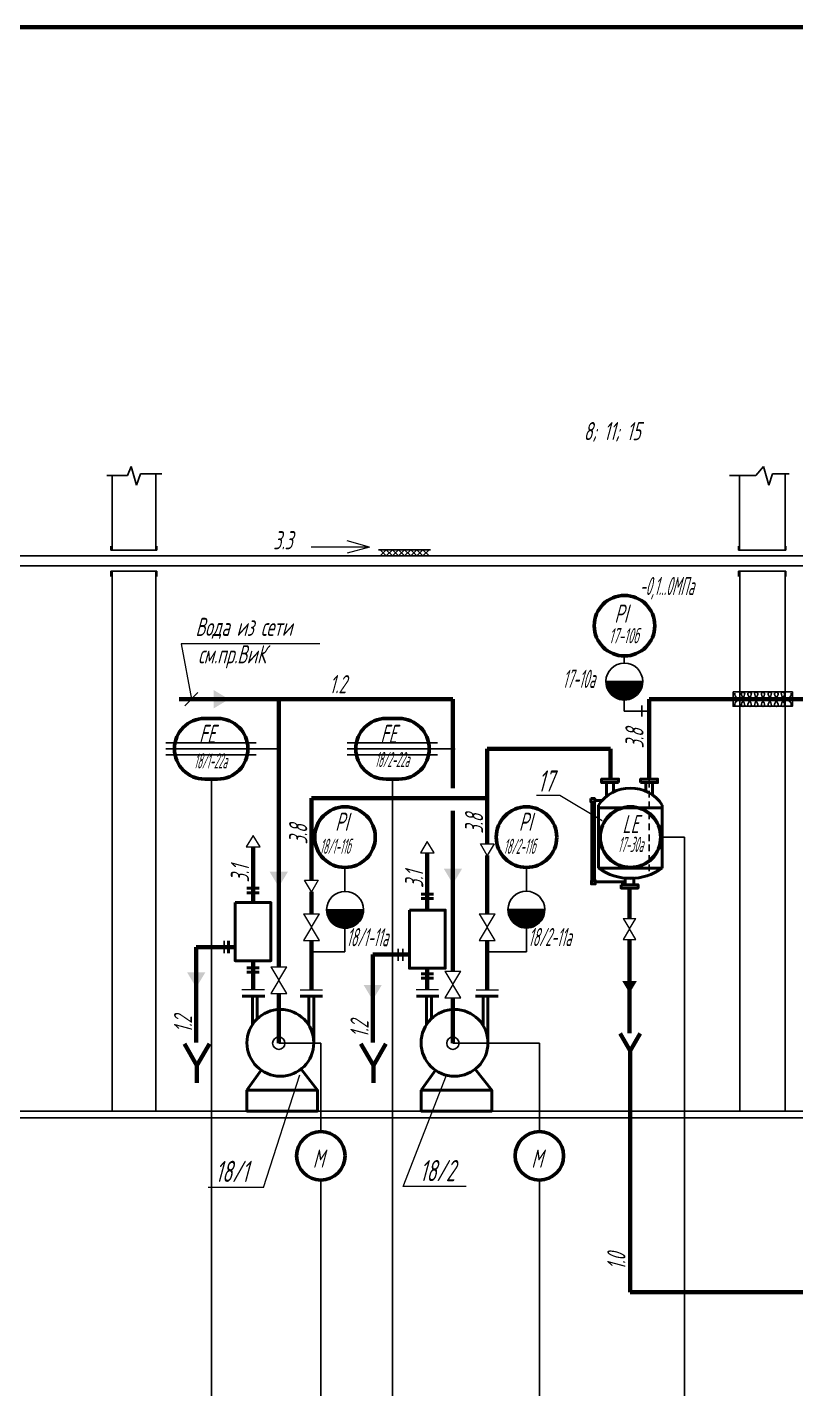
# Model space of a CAD drawing. Header units: millimetres. Extents: x -680 to 9204, y -4430 to 7779.
# Drawn here: x 3677.8 to 3804.6, y 6888.9 to 7113.6 of the extents above; entities that cross this region are included whole.
import ezdxf
from ezdxf.enums import TextEntityAlignment as Align

# ---------------------------------------------------------------- set-up
doc = ezdxf.new("R2010")
doc.units = ezdxf.units.MM
doc.layers.get('Defpoints').update_dxf_attribs({"color": 33})
for name, color, linetype, lineweight in [('1', 4, 'Continuous', 15), ('Аппараты', 137, 'Continuous', 40), ('Выноска', 137, 'Continuous', 20), ('Датчики', 31, 'Continuous', 50), ('Связи', 95, 'Continuous', 25), ('Текст_КИП', 2, 'Continuous', 25), ('Толст.рамка', 7, 'Continuous', 60), ('Трубопроводы', 7, 'Continuous', 60)]:
    doc.layers.add(name, color=color, linetype=linetype, lineweight=lineweight)
doc.layers.add('Слой М50', color=3, linetype='Continuous')
doc.styles.add('Simplex', font='simplex.shx', dxfattribs={"width": 0.7, "oblique": 15})

# ---------------------------------------------------------------- blocks, each defined once
blk = doc.blocks.new('B2')
for p, q in [((-1.5, 0), (0, -2.5)), ((-1.5, 0), (1.5, 0)), ((0, -2.5), (1.5, 0)), ((0, -2.5), (-1.5, -5)), ((1.5, -5), (0, -2.5)), ((-1.5, -5), (1.5, -5))]:
    blk.add_line(p, q)
blk = doc.blocks.new('B2S')
at = {"layer": '1'}
blk.add_blockref('B2', (0, 0), dxfattribs=at)
blk = doc.blocks.new('T6S')
at = {"layer": '1'}
blk.add_solid([(0, 1.5), (0, -1.5), (-2.5, 0)], dxfattribs=at)
blk = doc.blocks.new('T11S')
at = {"layer": '1'}
for p, q in [((-2.5, 0), (0, 1.5)), ((0, -1.5), (-2.5, 0)), ((0, 1.5), (0, -1.5))]:
    blk.add_line(p, q, dxfattribs=at)
blk = doc.blocks.new('A$C7C577D92')
at = {"layer": 'Defpoints', "ltscale": 0.2}
for p, q in [((0, 6), (14.9, 6)), ((0, 5), (15, 5)), ((0, 4), (14.9, 4))]:
    blk.add_line(p, q, dxfattribs=at)
at = {"layer": 'Датчики', "color": 4}
for p, q in [((6.44, 10), (8.56, 10)), ((6.44, 0), (8.56, 0))]:
    blk.add_line(p, q, dxfattribs=at)
for centre, start, end in [((6.44, 5), 90, 270), ((8.56, 5), 270, 90)]:
    blk.add_arc(centre, 5, start, end, dxfattribs=at)

msp = doc.modelspace()

# ---------------------------------------------------------------- hatches: boundary and pattern name
at = {"ltscale": 5}
h = msp.add_hatch(dxfattribs=at)
h.set_pattern_fill('ANSI31', color=0, scale=1.25, style=0)
h.set_pattern_definition([(45, (3773.27134, 7002.54551), (-0.1104854, 0.1104854), [])])
edge = h.paths.add_edge_path()
edge.add_arc((3776.313, 7005.588), 3.042, 180, 360.02311)
edge.add_line((3776.313, 7005.588), (3779.355, 7005.588))
edge.add_line((3776.313, 7005.588), (3773.271, 7005.588))
h = msp.add_hatch(color=256)
h.dxf.hatch_style = 1
h.paths.add_polyline_path([(3719.562, 6994.498, 1), (3719.061, 6994.498, 1)])
h = msp.add_hatch(color=256)
h.dxf.hatch_style = 1
edge = h.paths.add_edge_path()
edge.add_arc((3748.043, 6994.494), 0.251, 0, 360)
h = msp.add_hatch(dxfattribs=at)
h.set_pattern_fill('ANSI31', color=0, scale=1.25, style=0)
h.set_pattern_definition([(45, (3727.20748, 6964.86809), (-0.1104854, 0.1104854), [])])
edge = h.paths.add_edge_path()
edge.add_arc((3730.249, 6967.91), 3.042, 180, 360.02311)
edge.add_line((3730.249, 6967.91), (3733.291, 6967.91))
edge.add_line((3730.249, 6967.91), (3727.207, 6967.91))
h = msp.add_hatch(dxfattribs=at)
h.set_pattern_fill('ANSI31', color=0, scale=1.25, style=0)
h.set_pattern_definition([(45, (3757.11341, 6964.89764), (-0.1104854, 0.1104854), [])])
edge = h.paths.add_edge_path()
edge.add_arc((3760.155, 6967.94), 3.042, 180, 360.02311)
edge.add_line((3760.155, 6967.94), (3763.197, 6967.94))
edge.add_line((3760.155, 6967.94), (3757.113, 6967.94))

# ---------------------------------------------------------------- linework, layer by layer
for p, q in [((3694.34, 7039.61), (3694.99, 7041.11)), ((3694.99, 7041.11), (3695.865, 7037.985)), ((3798.019, 7039.61), (3799.269, 7041.11)), ((3799.269, 7041.11), (3800.144, 7037.985)), ((3690.941, 7039.61), (3694.34, 7039.61)), ((3691.816, 7039.61), (3691.816, 7027.282)), ((3695.865, 7037.985), (3696.49, 7039.86)), ((3696.49, 7039.86), (3700.004, 7039.86)), ((3793.644, 7039.61), (3798.019, 7039.61)), ((3795.33, 7039.61), (3795.33, 7027.282)), ((3800.144, 7037.985), (3800.769, 7039.86)), ((3800.769, 7039.86), (3803.519, 7039.86)), ((3802.83, 7027.282), (3802.83, 7039.86)), ((3691.621, 7027.95), (3691.621, 7027.282)), ((3699.226, 7027.282), (3699.226, 7027.95)), ((3795.166, 7027.95), (3795.166, 7027.282)), ((3802.974, 7027.282), (3802.974, 7027.95)), ((3641.249, 7026.319), (3926.745, 7026.319)), ((3691.621, 7027.282), (3699.226, 7027.282)), ((3744.35, 7027.334), (3735.747, 7027.334)), ((3737.046, 7027.334), (3736.038, 7026.326)), ((3737.046, 7026.326), (3736.038, 7027.334)), ((3738.053, 7027.334), (3737.046, 7026.326)), ((3738.053, 7026.326), (3737.046, 7027.334)), ((3739.061, 7027.334), (3738.053, 7026.326)), ((3739.061, 7026.326), (3738.053, 7027.334)), ((3740.068, 7027.334), (3739.061, 7026.326)), ((3740.068, 7026.326), (3739.061, 7027.334)), ((3741.076, 7027.334), (3740.068, 7026.326)), ((3741.076, 7026.326), (3740.068, 7027.334)), ((3742.083, 7027.334), (3741.076, 7026.326)), ((3742.083, 7026.326), (3741.076, 7027.334)), ((3743.091, 7027.334), (3742.083, 7026.326)), ((3743.091, 7026.326), (3742.083, 7027.334)), ((3744.098, 7027.334), (3743.091, 7026.326)), ((3744.098, 7026.326), (3743.091, 7027.334)), ((3795.166, 7027.282), (3802.974, 7027.282)), ((3641.249, 7024.716), (3926.745, 7024.706)), ((3691.621, 7022.943), (3691.621, 7023.818)), ((3691.621, 7023.818), (3699.226, 7023.818)), ((3699.226, 7023.818), (3699.226, 7022.943)), ((3795.166, 7022.943), (3795.166, 7023.818)), ((3795.166, 7023.818), (3802.974, 7023.818)), ((3802.974, 7023.818), (3802.974, 7022.943)), ((3472.727, 6934.689), (4154.88, 6934.689)), ((3472.727, 6933.58), (4154.88, 6933.58))]:
    msp.add_line(p, q)
for p, q in [((3699.039, 7027.282), (3699.039, 7039.86)), ((3691.816, 7023.818), (3691.816, 6934.686)), ((3699.039, 7023.818), (3699.039, 6934.686)), ((3795.341, 7023.818), (3795.341, 6934.686)), ((3802.819, 7023.818), (3802.819, 6934.686)), ((3710.292, 6962.79), (3710.292, 6960.76)), ((3739.024, 6961.501), (3739.024, 6959.471)), ((3739.762, 6961.501), (3739.762, 6959.471))]:
    msp.add_line(p, q, dxfattribs=at)
at = {"color": 0, "ltscale": 5}
for p, q in [((3776.313, 7005.588), (3773.271, 7005.588)), ((3776.313, 7005.588), (3779.355, 7005.588)), ((3730.249, 6967.91), (3727.207, 6967.91)), ((3730.249, 6967.91), (3733.291, 6967.91)), ((3760.155, 6967.94), (3757.113, 6967.94)), ((3760.155, 6967.94), (3763.197, 6967.94))]:
    msp.add_line(p, q, dxfattribs=at)
at = {"color": 6, "ltscale": 5}
for p, q in [((3780.406, 6989.218), (3780.406, 6988.13)), ((3780.406, 6987.564), (3780.406, 6986.477)), ((3780.406, 6985.806), (3780.406, 6984.719)), ((3780.406, 6983.943), (3780.406, 6982.855)), ((3780.406, 6982.14), (3780.406, 6981.052)), ((3780.406, 6980.335), (3780.406, 6979.247)), ((3780.406, 6978.697), (3780.406, 6977.61)), ((3780.406, 6976.962), (3780.406, 6975.874)), ((3780.406, 6975.372), (3780.406, 6974.284))]:
    msp.add_line(p, q, dxfattribs=at)
at = {"color": 0, "linetype": 'ByBlock', "lineweight": 18, "ltscale": 5}
for p, q in [((3716.936, 6954.728), (3713.234, 6954.713)), ((3722.845, 6954.724), (3726.547, 6954.71)), ((3745.668, 6954.728), (3741.966, 6954.713)), ((3751.855, 6954.724), (3755.557, 6954.71))]:
    msp.add_line(p, q, dxfattribs=at)
at = {"ltscale": 0.6}
msp.add_lwpolyline([(3794.248, 7003.869), (3804.041, 7003.869), (3804.041, 7001.502), (3794.248, 7001.502)], close=True, dxfattribs=at)
for centre in [(3719.311, 6994.498), (3748.043, 6994.494)]:
    msp.add_circle(centre, 0.251)
at = {"color": 0, "ltscale": 5}
for centre in [(3719.311, 6945.879), (3748.043, 6945.879)]:
    msp.add_circle(centre, 1.014, dxfattribs=at)
for centre, start, end in [((3776.313, 7005.588), 0.16786, 179.07238), ((3776.313, 7005.588), 180, 0.02311), ((3776.313, 7005.588), 0.05534, 0.16786), ((3730.249, 6967.91), 0.16786, 179.07238), ((3760.155, 6967.94), 0.16786, 179.07238), ((3730.249, 6967.91), 180, 0.02311), ((3730.249, 6967.91), 0.05534, 0.16786), ((3760.155, 6967.94), 180, 0.02311), ((3760.155, 6967.94), 0.05534, 0.16786)]:
    msp.add_arc(centre, 3.042, start, end, dxfattribs=at)
at = {"ltscale": 0.6}
for centre, radius, start, end in [((3795.345, 7003.586), 0.823, 175.10649, 4.89351), ((3795.89, 7003.543), 0.291, 20.94477, 155.16306), ((3796.453, 7003.586), 0.823, 175.10649, 4.89351), ((3797.515, 7003.586), 0.823, 175.10649, 4.89351), ((3796.986, 7003.543), 0.291, 20.94477, 155.16306), ((3798.06, 7003.543), 0.291, 20.94477, 155.16306), ((3798.624, 7003.586), 0.823, 175.10649, 4.89351), ((3799.176, 7003.543), 0.291, 20.94477, 155.16306), ((3799.75, 7003.586), 0.823, 175.10649, 4.89351), ((3800.295, 7003.543), 0.291, 20.94477, 155.16306), ((3800.859, 7003.586), 0.823, 175.10649, 4.89351), ((3801.92, 7003.586), 0.823, 175.10649, 4.89351), ((3801.391, 7003.543), 0.291, 20.94477, 155.16306), ((3802.465, 7003.543), 0.291, 20.94477, 155.16306), ((3803.029, 7003.586), 0.823, 175.10649, 4.89351), ((3795.345, 7001.723), 0.823, 355.10649, 184.89351), ((3795.89, 7001.766), 0.291, 204.83694, 339.05523), ((3796.453, 7001.723), 0.823, 355.10649, 184.89351), ((3797.515, 7001.723), 0.823, 355.10649, 184.89351), ((3796.986, 7001.766), 0.291, 204.83694, 339.05523), ((3798.06, 7001.766), 0.291, 204.83694, 339.05523), ((3798.624, 7001.723), 0.823, 355.10649, 184.89351), ((3799.173, 7001.766), 0.291, 204.83694, 339.05523), ((3799.75, 7001.723), 0.823, 355.10649, 184.89351), ((3800.295, 7001.766), 0.291, 204.83694, 339.05523), ((3800.859, 7001.723), 0.823, 355.10649, 184.89351), ((3801.92, 7001.723), 0.823, 355.10649, 184.89351), ((3801.391, 7001.766), 0.291, 204.83694, 339.05523), ((3802.465, 7001.766), 0.291, 204.83694, 339.05523), ((3803.029, 7001.723), 0.823, 355.10649, 184.89351)]:
    msp.add_arc(centre, radius, start, end, dxfattribs=at)
at = {"layer": 'Аппараты'}
for p, q in [((3771.437, 6985.984), (3772.675, 6985.984)), ((3772.067, 6985.214), (3772.067, 6974.784)), ((3782.567, 6974.784), (3782.567, 6985.214)), ((3772.067, 6984.724), (3782.567, 6984.724)), ((3772.067, 6974.784), (3782.567, 6974.784)), ((3714.07, 6971.482), (3716.1, 6971.482)), ((3771.507, 6972.544), (3776.477, 6972.544)), ((3714.07, 6970.743), (3716.1, 6970.743)), ((3742.801, 6970.5), (3744.832, 6970.5)), ((3742.801, 6969.762), (3744.832, 6969.762)), ((3711.03, 6962.79), (3711.03, 6960.76)), ((3714.07, 6958.341), (3716.1, 6958.341)), ((3714.07, 6957.603), (3716.1, 6957.603)), ((3742.801, 6957.36), (3744.832, 6957.36)), ((3742.801, 6956.622), (3744.832, 6956.622)), ((3717.005, 6953.67), (3713.303, 6953.655)), ((3722.845, 6953.666), (3726.547, 6953.652)), ((3745.737, 6953.67), (3742.035, 6953.655)), ((3751.785, 6953.666), (3755.487, 6953.652)), ((3714.072, 6938.126), (3716.41, 6941.451)), ((3725.726, 6938.126), (3722.982, 6941.623)), ((3742.804, 6938.126), (3745.142, 6941.451)), ((3754.458, 6938.126), (3751.714, 6941.623))]:
    msp.add_line(p, q, dxfattribs=at)
for points in [[(3775.361, 6988.924), (3772.561, 6988.924), (3772.561, 6989.484), (3775.361, 6989.484)], [(3778.997, 6988.924), (3781.797, 6988.924), (3781.797, 6989.484), (3778.997, 6989.484)], [(3770.807, 6986.264), (3771.437, 6986.264), (3771.437, 6985.704), (3770.807, 6985.704)], [(3770.877, 6972.754), (3771.507, 6972.754), (3771.507, 6972.194), (3770.877, 6972.194)], [(3775.777, 6972.054), (3778.577, 6972.054), (3778.577, 6971.494), (3775.777, 6971.494)], [(3776.479, 6973.132), (3777.877, 6973.132), (3777.877, 6972.054), (3776.479, 6972.054)], [(3712.117, 6969.112), (3718.025, 6969.112), (3718.025, 6959.5), (3712.117, 6959.5)], [(3740.863, 6967.88), (3746.771, 6967.88), (3746.771, 6958.268), (3740.863, 6958.268)], [(3714.072, 6938.126), (3725.726, 6938.126), (3725.726, 6934.686), (3714.072, 6934.686)], [(3742.804, 6938.126), (3754.458, 6938.126), (3754.458, 6934.686), (3742.804, 6934.686)]]:
    msp.add_lwpolyline(points, close=True, dxfattribs=at)
for points in [[(3774.521, 6987.362), (3774.521, 6988.924), (3773.401, 6988.924), (3773.401, 6986.655)], [(3779.837, 6987.49), (3779.837, 6988.924), (3780.957, 6988.924), (3780.957, 6986.861)], [(3771.367, 6985.704), (3771.367, 6972.754), (3770.947, 6972.754), (3770.947, 6985.704)], [(3715.758, 6949.929), (3715.758, 6953.655), (3714.968, 6953.655), (3714.968, 6948.975)], [(3724.3, 6948.803), (3724.3, 6953.652), (3725.091, 6953.652), (3725.091, 6945.959)], [(3744.49, 6949.929), (3744.49, 6953.655), (3743.699, 6953.655), (3743.699, 6948.975)], [(3753.032, 6948.803), (3753.032, 6953.652), (3753.823, 6953.652), (3753.823, 6945.959)]]:
    msp.add_lwpolyline(points, dxfattribs=at)
for centre in [(3719.58, 6945.959), (3748.312, 6945.959)]:
    msp.add_circle(centre, 5.511, dxfattribs=at)
for centre, radius, start, end in [((3777.317, 6981.692), 6.322, 33.85503, 146.14497), ((3777.317, 6982.134), 9.033, 234.46272, 305.53728)]:
    msp.add_arc(centre, radius, start, end, dxfattribs=at)
at = {"layer": 'Выноска', "color": 6}
for p, q in [((3734.281, 7027.797), (3724.68, 7027.797)), ((3734.281, 7027.797), (3730.574, 7028.794)), ((3734.281, 7027.797), (3730.574, 7026.8)), ((3726.082, 7011.794), (3703.238, 7011.794)), ((3703.238, 7011.794), (3704.893, 7002.676)), ((3705.985, 7003.794), (3703.801, 7001.559)), ((3761.805, 6986.864), (3765.693, 6986.864)), ((3765.693, 6986.864), (3772.634, 6982.645)), ((3716.82, 6922.093), (3722.801, 6940.66)), ((3739.86, 6922.225), (3746.986, 6940.61)), ((3716.776, 6922.093), (3707.657, 6922.093)), ((3750.235, 6922.225), (3739.86, 6922.225))]:
    msp.add_line(p, q, dxfattribs=at)
at = {"layer": 'Датчики'}
for centre, radius in [((3776.342, 7014.814), 5), ((3730.236, 6979.913), 5), ((3760.176, 6979.913), 5), ((3777.328, 6979.913), 5), ((3726.259, 6927.31), 4), ((3762.304, 6927.31), 4)]:
    msp.add_circle(centre, radius, dxfattribs=at)
at = {"layer": 'Связи'}
for p, q in [((3776.314, 7008.629), (3776.314, 7009.814)), ((3776.314, 7000.723), (3776.314, 7002.546)), ((3780.397, 7000.723), (3776.314, 7000.723)), ((3779.213, 6999.797), (3779.213, 7001.649)), ((3719.311, 6994.498), (3714.224, 6994.498)), ((3744.137, 6994.494), (3748.043, 6994.494)), ((3708.237, 6989.498), (3708.237, 6658.656)), ((3738.078, 6989.494), (3738.078, 6660.179)), ((3782.328, 6979.913), (3786.265, 6979.913)), ((3786.265, 6979.915), (3786.191, 6658.358)), ((3730.236, 6970.952), (3730.236, 6974.913)), ((3760.176, 6970.982), (3760.176, 6974.913)), ((3730.188, 6960.966), (3730.188, 6964.869)), ((3760.177, 6960.966), (3760.177, 6964.898)), ((3724.696, 6960.966), (3730.192, 6960.966)), ((3753.706, 6960.966), (3760.176, 6960.966)), ((3726.259, 6945.879), (3719.311, 6945.879)), ((3726.259, 6945.879), (3726.259, 6931.31)), ((3748.043, 6945.879), (3762.304, 6945.879)), ((3762.304, 6945.879), (3762.304, 6931.31)), ((3726.254, 6923.31), (3726.264, 6698.347)), ((3762.304, 6923.31), (3762.304, 6698.347))]:
    msp.add_line(p, q, dxfattribs=at)
at = {"layer": 'Толст.рамка'}
msp.add_line((4629.642, 7113.595), (3393.14, 7113.595), dxfattribs=at)
at = {"layer": 'Трубопроводы'}
for p, q in [((3748.043, 7002.676), (3702.889, 7002.676)), ((3719.311, 6958.492), (3719.311, 7002.676)), ((3748.043, 6988.002), (3748.043, 7002.676)), ((3813.14, 7002.676), (3780.397, 7002.676)), ((3780.397, 6989.484), (3780.397, 7002.676)), ((3753.706, 6978.796), (3753.706, 6994.498)), ((3753.706, 6994.498), (3774.007, 6994.498)), ((3774.007, 6994.498), (3774.007, 6989.484)), ((3724.696, 6972.787), (3724.696, 6986.363)), ((3724.696, 6986.363), (3753.706, 6986.363)), ((3748.043, 6957.776), (3748.043, 6984.246)), ((3715.085, 6969.112), (3715.085, 6978.285)), ((3743.817, 6967.88), (3743.817, 6977.303)), ((3753.706, 6967.227), (3753.706, 6976.897)), ((3777.177, 6971.494), (3777.177, 6966.503)), ((3724.696, 6967.227), (3724.696, 6970.888)), ((3724.696, 6954.717), (3724.696, 6962.852)), ((3753.706, 6954.717), (3753.706, 6962.852)), ((3777.177, 6963.003), (3777.177, 6947.527)), ((3705.701, 6961.775), (3705.701, 6945.997)), ((3712.117, 6961.775), (3705.701, 6961.775)), ((3734.806, 6960.536), (3734.806, 6945.997)), ((3740.863, 6960.536), (3734.806, 6960.536)), ((3715.085, 6954.721), (3715.071, 6959.5)), ((3743.817, 6954.721), (3743.817, 6958.268)), ((3719.311, 6945.879), (3719.311, 6954.117)), ((3748.043, 6945.879), (3748.043, 6953.401)), ((3775.63, 6947.475), (3777.275, 6944.614)), ((3778.912, 6947.479), (3777.275, 6944.614)), ((3703.768, 6945.771), (3705.824, 6942.195)), ((3703.768, 6945.771), (3705.824, 6942.195)), ((3707.87, 6945.777), (3705.824, 6942.195)), ((3707.87, 6945.777), (3705.824, 6942.195)), ((3732.873, 6945.771), (3734.929, 6942.195)), ((3732.873, 6945.771), (3734.929, 6942.195)), ((3736.975, 6945.777), (3734.929, 6942.195)), ((3736.975, 6945.777), (3734.929, 6942.195)), ((3777.275, 6944.614), (3777.275, 6904.787)), ((3705.824, 6942.195), (3705.824, 6939.371)), ((3705.824, 6942.195), (3705.824, 6939.371)), ((3734.929, 6942.195), (3734.929, 6939.371)), ((3734.929, 6942.195), (3734.929, 6939.371)), ((3777.275, 6904.787), (3855.764, 6904.787))]:
    msp.add_line(p, q, dxfattribs=at)

# ---------------------------------------------------------------- block references
for name, p, xscale, yscale, zscale in [('T6S', (3708.588, 7002.677), -1.007500000000618, 1.007500000000618, 1.0075), ('B2S', (3724.696, 6967.227), 0.8750000000009095, 0.8750000000009095, 0.8750000000009095), ('B2S', (3753.706, 6967.227), 0.8750000000009095, 0.8750000000009095, 0.8750000000009095), ('B2S', (3777.177, 6966.503), 0.7000000000007276, 0.7000000000007276, 0.7000000000007276), ('B2S', (3719.311, 6958.492), 0.8750000000009095, 0.8750000000009095, 0.8750000000009095), ('B2S', (3748.043, 6957.776), 0.8750000000009095, 0.8750000000009095, 0.8750000000009095)]:
    msp.add_blockref(name, p, dxfattribs=dict(xscale=xscale, yscale=yscale, zscale=zscale))
for p in [(3700.666, 6989.498), (3730.578, 6989.494)]:
    msp.add_blockref('A$C7C577D92', p)
for name, p, xscale, yscale, zscale, rotation in [('T11S', (3715.085, 6978.285), -0.759678373992756, 0.759678373992756, 0.7596783739922403, 90), ('T11S', (3743.817, 6977.303), -0.759678373992756, 0.759678373992756, 0.7596783739922403, 90), ('T11S', (3753.706, 6978.796), 0.759678373992756, 0.759678373992756, 0.759678373992756, 90), ('T6S', (3719.311, 6974.199), -1.007500000000618, 1.007500000000618, 1.0075, 270), ('T6S', (3748.043, 6974.702), -1.007500000000618, 1.007500000000618, 1.0075, 270), ('T11S', (3724.696, 6972.787), 0.759678373992756, 0.759678373992756, 0.759678373992756, 90), ('T6S', (3705.701, 6957.608), -1.007500000000618, 1.007500000000618, 1.0075, 270), ('T6S', (3705.701, 6957.608), -1.007500000000618, 1.007500000000618, 1.0075, 270), ('T6S', (3777.177, 6956.162), -0.8060000000004948, 0.8060000000004948, 0.8059999999999999, 270), ('T6S', (3734.806, 6955.53), -1.007500000000618, 1.007500000000618, 1.0075, 270), ('T6S', (3734.806, 6955.53), -1.007500000000618, 1.007500000000618, 1.0075, 270)]:
    msp.add_blockref(name, p, dxfattribs=dict(xscale=xscale, yscale=yscale, zscale=zscale, rotation=rotation))

# ---------------------------------------------------------------- texts
at = {"layer": 'Слой М50', "style": 'Simplex', "oblique": 15, "width": 0.6}
msp.add_text('8; 11; 15', height=3, dxfattribs=at).set_placement((3774.301, 7045.425), align=Align.CENTER)
for s, p in [('3.3', (3718.401, 7027.418)), ('Вода из сети', (3705.581, 7013.122)), ('см.пр.ВиК', (3706.01, 7008.587)), ('1.2', (3727.658, 7003.663))]:
    msp.add_text(s, height=3, dxfattribs=at).set_placement(p)
for s, p in [('3.8', (3779.493, 6994.556)), ('3.8', (3753.034, 6980.468)), ('3.8', (3724.024, 6978.7)), ('3.1', (3714.413, 6972.429)), ('3.1', (3743.145, 6971.498)), ('1.2', (3705.029, 6947.628)), ('1.2', (3734.134, 6946.822)), ('1.0', (3776.505, 6908.499))]:
    msp.add_text(s, height=3, rotation=90, dxfattribs=at).set_placement(p)
at = {"layer": 'Текст_КИП', "style": 'Simplex', "oblique": 15}
for s, width, p in [('-0,1...0МПа', 0.45, (3783.307, 7019.855)), ('PI', 0.6, (3775.754, 7015.307)), ('17-10а', 0.45, (3768.796, 7004.548)), ('FE', 0.6, (3707.498, 6995.442)), ('FE', 0.6, (3737.41, 6995.438)), ('LE', 0.6, (3777.328, 6980.568))]:
    msp.add_text(s, height=3, dxfattribs=dict(at, width=width)).set_placement(p, align=Align.CENTER)
at = {"layer": 'Текст_КИП', "color": 4, "style": 'Simplex', "oblique": 15}
for s, width, p in [('17-10б', 0.5, (3776.206, 7011.909)), ('18/2-22а', 0.4, (3737.964, 6991.461)), ('18/1-22а', 0.4, (3708.027, 6991.242)), ('17-30а', 0.4, (3777.328, 6977.46))]:
    msp.add_text(s, height=2.5, dxfattribs=dict(at, width=width)).set_placement(p, align=Align.CENTER)
at = {"layer": 'Текст_КИП', "style": 'Simplex', "oblique": 15}
for s, height, width, p in [('17', 3.5, 0.6, (3762.039, 6987.419)), ('РI', 3, 0.6, (3728.609, 6980.95)), ('РI', 3, 0.6, (3758.905, 6980.939)), ('18/1-11а', 3, 0.45, (3730.477, 6961.895)), ('18/2-11а', 3, 0.45, (3760.462, 6961.925)), ('18/1', 3.5, 0.6, (3708.844, 6922.989)), ('18/2', 3.5, 0.6, (3742.552, 6923.121))]:
    msp.add_text(s, height=height, dxfattribs=dict(at, width=width)).set_placement(p)
at = {"layer": 'Текст_КИП', "color": 4, "style": 'Simplex', "oblique": 15, "width": 0.4}
for s, p in [('18/1-11б', (3726.065, 6977.156)), ('18/2-11б', (3756.361, 6977.145))]:
    msp.add_text(s, height=2.5, dxfattribs=at).set_placement(p)
at = {"layer": 'Текст_КИП', "color": 3, "style": 'Simplex', "oblique": 15, "width": 0.6}
for p in [(3724.934, 6925.352), (3760.98, 6925.351)]:
    msp.add_text('М', height=3, dxfattribs=at).set_placement(p)

doc.saveas('drawing.dxf')
